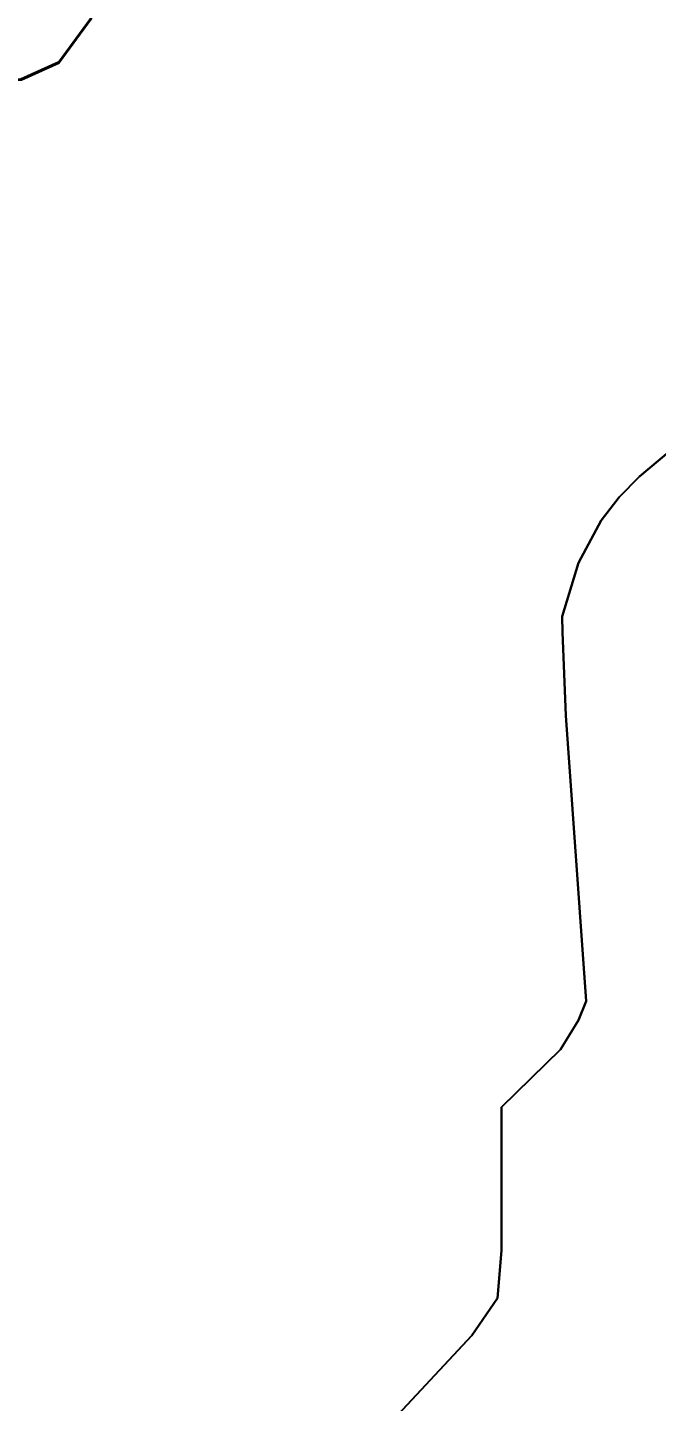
# Model space of a CAD drawing. Header units: inches. Extents: x 653559 to 669309, y 7245317 to 7256454.
# Drawn here: x 659469.8 to 659619.4, y 7249837.4 to 7250164.2 of the extents above; entities that cross this region are included whole.
import ezdxf
from ezdxf.enums import TextEntityAlignment as Align

# ---------------------------------------------------------------- set-up
doc = ezdxf.new("R2010")
doc.units = ezdxf.units.IN
doc.header["$MEASUREMENT"] = 0
for name, color, linetype in [('Cauce', 5, 'Continuous'), ('Perimetral', 190, 'Continuous'), ('TXT_HDR', 160, 'Continuous')]:
    doc.layers.add(name, color=color, linetype=linetype)
doc.styles.add('ROMANS', font='romans.shx', dxfattribs={"height": 150})

msp = doc.modelspace()

# ---------------------------------------------------------------- linework, layer by layer
at = {"layer": 'Cauce', "color": 160}
msp.add_polyline3d([(659554.6, 7249830.78, 0), (659575.44, 7249853.09, 0), (659581.6, 7249861.98, 0), (659582.5, 7249873.35, 0), (659582.52, 7249907.42, 0), (659596.57, 7249921.12, 0), (659600.85, 7249928.12, 0), (659602.64, 7249932.62, 0), (659597.85, 7250000.55, 0), (659596.99, 7250020.37, 0), (659596.96, 7250024.1, 0), (659600.8, 7250036.85, 0), (659606.19, 7250046.93, 0), (659610.52, 7250052.5, 0), (659615.33, 7250057.39, 0), (659629.16, 7250069.03, 0), (659655.88, 7250089.46, 0), (659668.96, 7250105.15, 0), (659680.68, 7250122.96, 0), (659683.69, 7250130.71, 0), (659686.56, 7250142.42, 0), (659694.76, 7250153.8, 0), (659702.2, 7250173.69, 0)], dxfattribs=at)
at = {"layer": 'Perimetral', "color": 200}
msp.add_polyline3d([(659702.2, 7250173.69, 0), (659694.76, 7250153.8, 0), (659686.56, 7250142.42, 0), (659683.69, 7250130.71, 0), (659680.68, 7250122.96, 0), (659668.96, 7250105.15, 0), (659655.88, 7250089.46, 0), (659641.49, 7250078.46, 0), (659629.16, 7250069.03, 0), (659615.33, 7250057.39, 0), (659610.52, 7250052.5, 0), (659606.19, 7250046.93, 0), (659600.8, 7250036.85, 0), (659596.96, 7250024.1, 0), (659596.99, 7250020.37, 0), (659597.85, 7250000.55, 0), (659602.64, 7249932.62, 0), (659600.85, 7249928.12, 0), (659596.57, 7249921.12, 0), (659582.52, 7249907.42, 0), (659582.5, 7249873.35, 0), (659581.6, 7249861.98, 0), (659575.44, 7249853.09, 0), (659554.6, 7249830.78, 0)], dxfattribs=at)

# ---------------------------------------------------------------- texts
at = {"layer": 'TXT_HDR', "transparency": 33554613, "style": 'ROMANS'}
msp.add_text('Ao. Carreta', height=100, rotation=53.6034, dxfattribs=at).set_placement((659429.37, 7250175.23), align=Align.MIDDLE)

doc.saveas('drawing.dxf')
